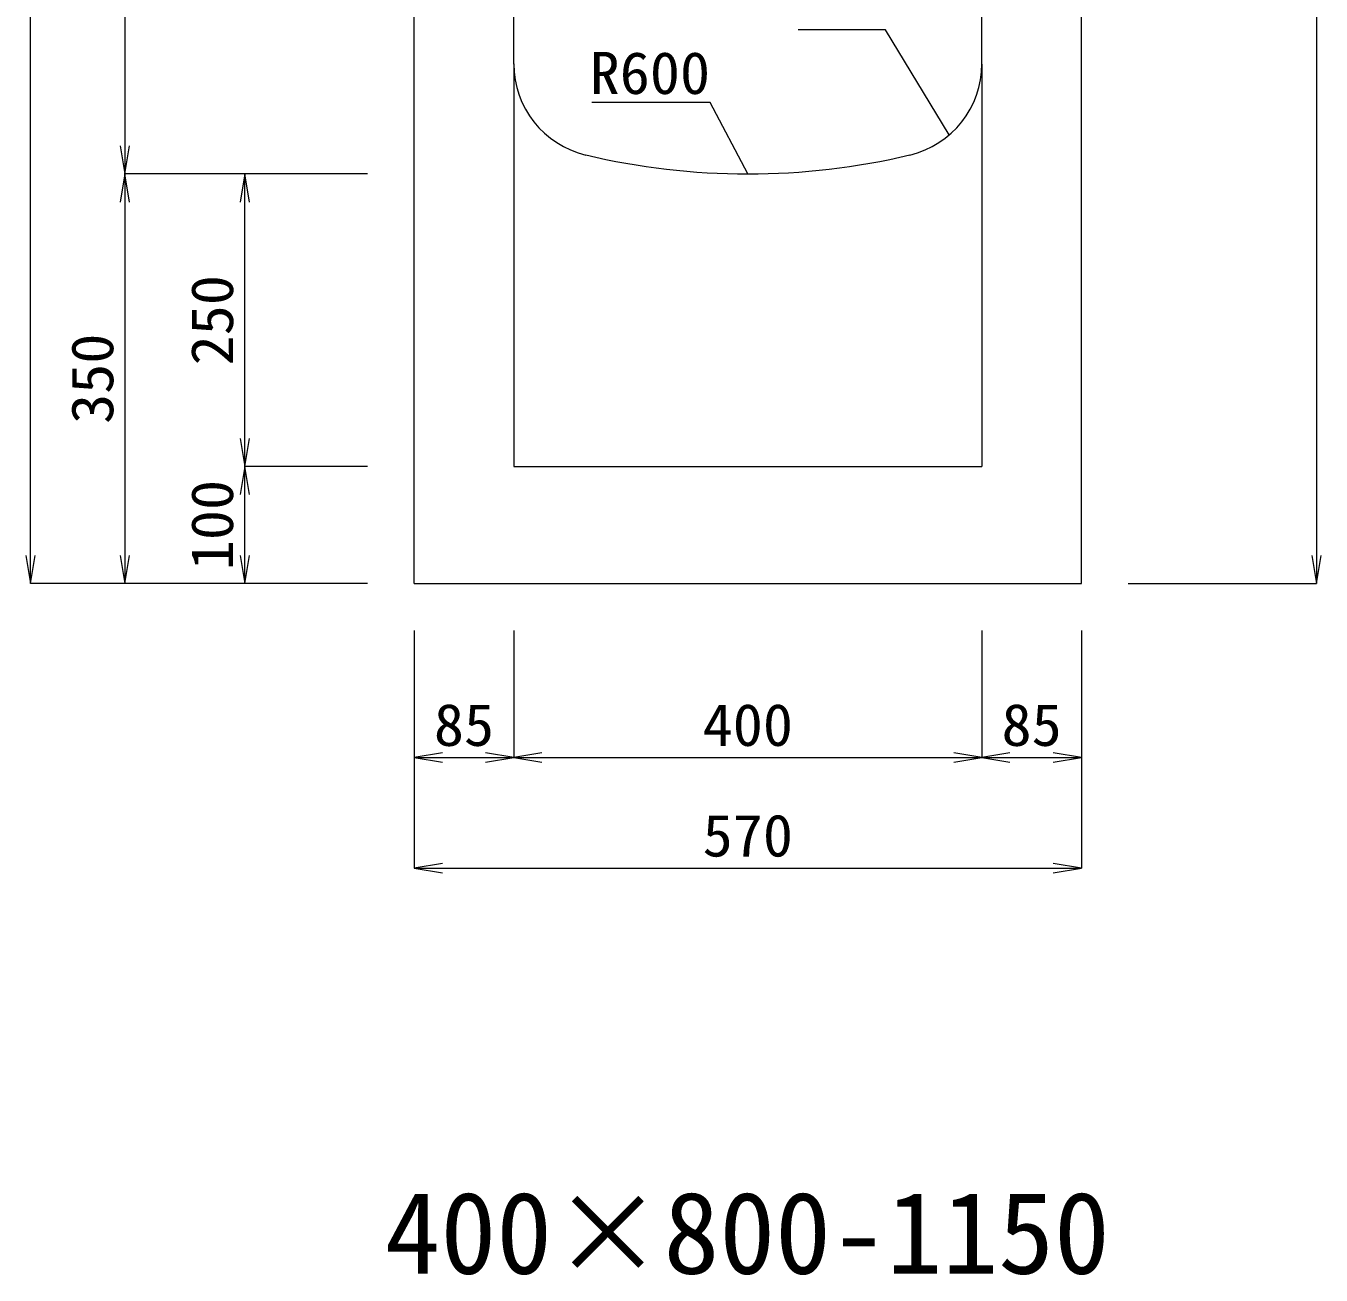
# Model space of a CAD drawing. Units: millimetres at full size. Extents: x -734 to 58102, y 49499 to 87169.
# Drawn here: x 47880 to 48987, y 59059 to 60126 of the extents above; entities that cross this region are included whole.
import ezdxf
from ezdxf.enums import TextEntityAlignment as Align

# ---------------------------------------------------------------- set-up
doc = ezdxf.new("R2010")
doc.units = ezdxf.units.MM
doc.header["$LTSCALE"] = 50
doc.layers.add('0_2', color=7, linetype='Continuous')
for name, color, linetype, lineweight in [('寸法線', 7, 'Continuous', 13), ('引出線', 4, 'Continuous', 13), ('本体', 2, 'Continuous', 20)]:
    doc.layers.add(name, color=color, linetype=linetype, lineweight=lineweight)
doc.styles.add('ＭＳ 明朝', font='')
doc.styles.get('ＭＳ 明朝').set_extended_font_data('MS Mincho')

# ---------------------------------------------------------------- blocks, each defined once
blk = doc.blocks.new('open_arrow')
at = {"color": 0, "linetype": 'Continuous', "lineweight": -2}
blk.add_lwpolyline([(7.5, 1.25), (0, 0), (7.5, -1.25)], dxfattribs=at)

msp = doc.modelspace()

# ---------------------------------------------------------------- linework, layer by layer
at = {"layer": '寸法線'}
for p, q in [((47884.26, 59649.95), (47884.26, 60932.95)), ((47964.9, 60799.95), (47964.9, 59999.95)), ((48982.89, 60799.95), (48982.89, 59649.95)), ((47964.9, 59999.95), (47964.9, 59649.95)), ((48172.06, 59999.95), (47964.9, 59999.95)), ((48172.06, 59999.95), (47964.9, 59999.95)), ((48067.28, 59749.95), (48067.28, 59999.95)), ((48172.06, 59999.95), (48067.28, 59999.95)), ((48172.06, 59749.95), (48067.28, 59749.95)), ((48067.28, 59649.95), (48067.28, 59749.95)), ((48172.06, 59749.95), (48067.28, 59749.95)), ((48172.06, 59649.95), (47884.26, 59649.95)), ((48172.06, 59649.95), (47964.9, 59649.95)), ((48172.06, 59649.95), (48067.28, 59649.95)), ((48822.1, 59649.95), (48982.89, 59649.95)), ((48212.08, 59609.93), (48212.08, 59406.7)), ((48212.08, 59609.93), (48212.08, 59501.22)), ((48297.08, 59609.93), (48297.08, 59501.22)), ((48297.08, 59609.93), (48297.08, 59501.22)), ((48697.08, 59609.93), (48697.08, 59501.22)), ((48697.08, 59609.93), (48697.08, 59501.22)), ((48782.08, 59609.93), (48782.08, 59406.7)), ((48782.08, 59609.93), (48782.08, 59501.22)), ((48212.08, 59501.22), (48297.08, 59501.22)), ((48297.08, 59501.22), (48697.08, 59501.22)), ((48697.08, 59501.22), (48782.08, 59501.22)), ((48212.08, 59406.7), (48782.08, 59406.7))]:
    msp.add_line(p, q, dxfattribs=at)
at = {"layer": '引出線'}
for points in [[(48669.16, 60033.27), (48614.76, 60123.16), (48540.08, 60123.16)], [(48497.08, 59999.95), (48464.85, 60061.09), (48363.85, 60061.09)]]:
    msp.add_lwpolyline(points, dxfattribs=at)
at = {"layer": '本体'}
for p, q in [((48212.08, 59649.95), (48212.08, 60799.95)), ((48297.08, 60093.79), (48297.08, 60799.95)), ((48697.08, 60093.82), (48697.08, 60799.95)), ((48782.08, 59649.95), (48782.08, 60799.95)), ((48297.08, 60093.79), (48297.08, 59749.95)), ((48697.08, 60093.82), (48697.08, 59749.95)), ((48297.08, 59749.95), (48697.08, 59749.95)), ((48212.08, 59649.95), (48782.08, 59649.95))]:
    msp.add_line(p, q, dxfattribs=at)
for centre, radius, start, end in [((48377.08, 60093.98), 80, 180, 256.65766), ((48617.08, 60093.98), 80, 283.34233, 0), ((48497.08, 60599.95), 600, 256.65762, 283.34237)]:
    msp.add_arc(centre, radius, start, end, dxfattribs=at)

# ---------------------------------------------------------------- block references
at = {"layer": '寸法線', "xscale": 3.2, "yscale": 3.2}
for p, rotation in [((47964.9, 59999.95), 90), ((47964.9, 59999.95), 270), ((48067.28, 59999.95), 270), ((48067.28, 59749.95), 90), ((48067.28, 59749.95), 270), ((47884.26, 59649.95), 90), ((47964.9, 59649.95), 90), ((48067.28, 59649.95), 90), ((48982.89, 59649.95), 90), ((48297.08, 59501.22), 180), ((48697.08, 59501.22), 180), ((48782.08, 59501.22), 180), ((48782.08, 59406.7), 180)]:
    msp.add_blockref('open_arrow', p, dxfattribs=dict(at, rotation=rotation))
for p in [(48212.08, 59501.22), (48297.08, 59501.22), (48697.08, 59501.22), (48212.08, 59406.7)]:
    msp.add_blockref('open_arrow', p, dxfattribs=at)
at = {"layer": '引出線', "xscale": 0.0533, "yscale": 0.0533}
for p, rotation in [((48669.16, 60033.27), 121.2), ((48497.08, 59999.95), 117.8)]:
    msp.add_blockref('open_arrow', p, dxfattribs=dict(at, rotation=rotation))

# ---------------------------------------------------------------- texts
at = {"layer": '0_2', "style": 'ＭＳ 明朝'}
msp.add_text('400×800-1150', height=70.05, dxfattribs=at).set_placement((48496.59, 59095.21), align=Align.MIDDLE_CENTER)
at = {"layer": '寸法線', "style": 'ＭＳ 明朝', "width": 1.05}
for s, p in [('250', (48039.26, 59874.95)), ('350', (47936.88, 59824.95)), ('100', (48039.26, 59699.95))]:
    msp.add_text(s, height=36.03, rotation=90, dxfattribs=at).set_placement(p, align=Align.MIDDLE_CENTER)
for s, p in [('85', (48254.58, 59529.24)), ('400', (48497.08, 59529.24)), ('85', (48739.58, 59529.24)), ('570', (48497.08, 59434.72))]:
    msp.add_text(s, height=36.03, dxfattribs=at).set_placement(p, align=Align.MIDDLE_CENTER)
at = {"layer": '引出線', "style": 'ＭＳ 明朝', "width": 1.05}
msp.add_text('R600', height=36.03, dxfattribs=at).set_placement((48464.85, 60104.29), align=Align.TOP_RIGHT)

doc.saveas('drawing.dxf')
